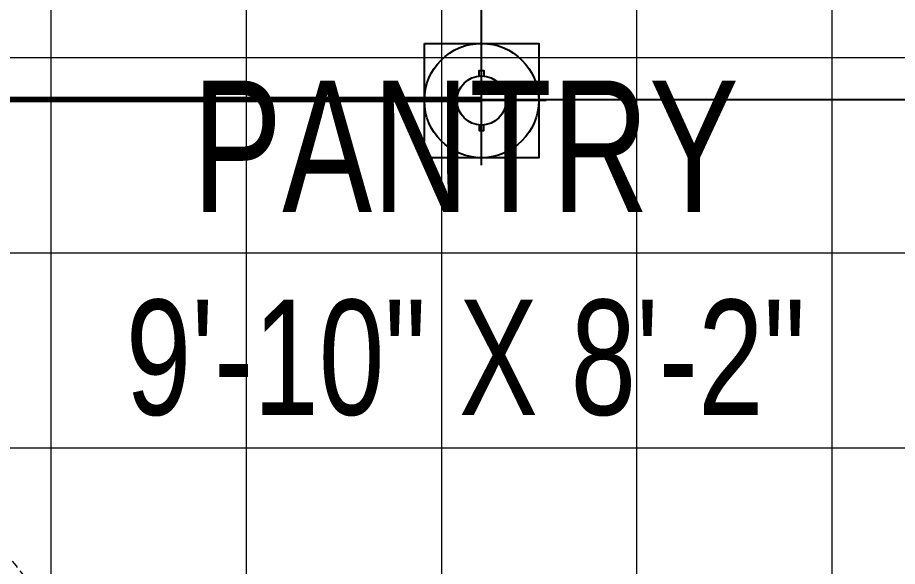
# Model space of a CAD drawing. Header units: inches. Extents: x 112 to 4169, y -2569 to 841.
# Drawn here: x 746.9 to 800.4, y 512.9 to 546.3 of the extents above; entities that cross this region are included whole.
import ezdxf

# ---------------------------------------------------------------- set-up
doc = ezdxf.new("R2010")
doc.units = ezdxf.units.IN
doc.header["$MEASUREMENT"] = 0
doc.linetypes.add('DASHED', pattern=[0.75, 0.5, -0.25])
doc.layers.get('Defpoints').update_dxf_attribs({"lineweight": 0})
doc.layers.add('Cables', color=7, linetype='Continuous')
doc.layers.add('Lights', color=7, linetype='Continuous')
for name, color, linetype, lineweight in [('DOOR', 115, 'Continuous', 15), ('FLOOR TILE', 40, 'Continuous', 15), ('HACTH', 8, 'Continuous', 9), ('Text', 252, 'Continuous', 15)]:
    doc.layers.add(name, color=color, linetype=linetype, lineweight=lineweight)
doc.styles.add('Swiss721', font='swisscl.ttf')

# ---------------------------------------------------------------- blocks, each defined once
blk = doc.blocks.new('A$C5AAA0143')
at = {"layer": 'Defpoints'}
for points in [[(-39.75, 5), (-40, 5), (-40, 4.75), (-39.75, 4.75)], [(0, 5), (-0.25, 5), (-0.25, 4.75), (0, 4.75)], [(-39.75, 0.25), (-40, 0.25), (-40, 0), (-39.75, 0)], [(0, 0.25), (-0.25, 0.25), (-0.25, 0), (0, 0)]]:
    blk.add_lwpolyline(points, close=True, dxfattribs=at)
at = {"layer": 'DOOR'}
for points in [[(-1.75, 10), (-2, 10), (-2, 11), (-2.5, 11), (-2.5, 5), (-1, 5), (-1, 11), (-1.5, 11), (-1.5, 10), (-1.75, 10), (-1.5, 10), (-1.5, 11), (-1, 11), (-1, 33.987), (-1.5, 33.987), (-1.5, 34.987), (-2, 34.987), (-2, 33.987), (-2.5, 33.987), (-2.5, 11), (-2.5, 39.987), (-1, 39.987), (-1, 33.987)], [(-39, 5), (-39, 3.5), (-37.5, 3.5), (-37.5, 0.25), (-37.75, 0.25), (-37.75, 0), (-39.75, 0), (-39.75, 0.25), (-40, 0.25), (-40, 4.75), (-39.75, 4.75), (-39.75, 5), (-39, 5)], [(-1, 5), (-1, 3.5), (-2.5, 3.5), (-2.5, 0.25), (-2.25, 0.25), (-2.25, 0), (-0.25, 0), (-0.25, 0.25), (0, 0.25), (0, 4.75), (-0.25, 4.75), (-0.25, 5), (-1, 5)]]:
    blk.add_lwpolyline(points, dxfattribs=at)
at = {"layer": 'DOOR', "linetype": 'DASHED', "lineweight": 0}
blk.add_arc((-0.494, 1.362), 38.677, 92.9729, 174.603, dxfattribs=at)
at = {"layer": 'HACTH', "lineweight": 0, "ltscale": 10}
for p, q in [((-1.5, 5), (-39, 5)), ((-2.25, 0), (-37.75, 0))]:
    blk.add_line(p, q, dxfattribs=at)

msp = doc.modelspace()

# ---------------------------------------------------------------- hatches: boundary and pattern name
at = {"layer": 'FLOOR TILE'}
h = msp.add_hatch(dxfattribs=at)
h.set_pattern_fill('ANSI37', color=256, scale=95, angle=45, style=0)
h.set_pattern_definition([(90, (-140504.191, -171144.917), (-11.875, 3e-15), []), (180, (-140504.191, -171144.917), (-3e-15, -11.875), [])])
edge = h.paths.add_edge_path()
edge.add_line((740.587, 559.727), (740.587, 552.443))
edge.add_ellipse((738.987, 552.443), major_axis=(1.6, 0), ratio=0.8, start_angle=270, end_angle=360, ccw=False)
edge.add_line((738.987, 551.163), (737.587, 551.163))
edge.add_line((737.587, 551.163), (737.587, 551.483))
edge.add_line((737.587, 551.483), (737.187, 551.483))
edge.add_line((737.187, 551.483), (737.187, 551.163))
edge.add_line((737.187, 551.163), (716.587, 551.163))
edge.add_line((716.587, 551.163), (716.587, 559.727))
edge.add_line((716.587, 559.727), (716.116, 559.727))
edge.add_line((716.116, 559.727), (716.116, 492.374))
edge.add_line((716.116, 492.374), (808.557, 492.374))
edge.add_line((808.557, 492.374), (808.557, 514.363))
edge.add_line((808.557, 514.363), (808.116, 514.363))
edge.add_line((808.116, 514.363), (808.116, 542.363))
edge.add_line((808.116, 542.363), (808.557, 542.363))
edge.add_line((808.557, 542.363), (808.557, 559.727))
edge.add_line((808.557, 559.727), (740.587, 559.727))
edge = h.paths.add_edge_path()
edge.add_line((808.557, 559.727), (808.557, 566.072))
edge.add_line((808.557, 566.072), (773.316, 566.072))
edge.add_line((773.316, 566.072), (773.316, 590.072))
edge.add_line((773.316, 590.072), (716.116, 590.072))
edge.add_line((716.116, 590.072), (716.116, 559.727))
edge.add_line((716.116, 559.727), (716.587, 559.727))
edge.add_line((716.587, 559.727), (716.587, 570.363))
edge.add_line((716.587, 570.363), (716.587, 583.563))
edge.add_line((716.587, 583.563), (737.187, 583.563))
edge.add_line((737.187, 583.563), (737.187, 583.343))
edge.add_line((737.187, 583.343), (737.587, 583.343))
edge.add_line((737.587, 583.343), (737.587, 583.563))
edge.add_line((737.587, 583.563), (738.987, 583.563))
edge.add_ellipse((738.987, 582.683), major_axis=(-1.6, 0), ratio=0.55, start_angle=180, end_angle=270, ccw=False)
edge.add_line((740.587, 582.683), (740.587, 575.863))
edge.add_line((740.587, 575.863), (741.587, 575.863))
edge.add_line((741.587, 575.863), (741.587, 574.763))
edge.add_line((741.587, 574.763), (741.587, 572.013))
edge.add_line((741.587, 572.013), (740.587, 572.013))
edge.add_line((740.587, 572.013), (740.587, 571.243))
edge.add_ellipse((738.987, 571.243), major_axis=(1.6, 0), ratio=0.55, start_angle=270.0003, end_angle=360, ccw=False)
edge.add_ellipse((738.987, 569.083), major_axis=(-1.6, 0), ratio=0.8, start_angle=180, end_angle=269.9997, ccw=False)
edge.add_line((740.587, 569.083), (740.587, 567.963))
edge.add_line((740.587, 567.963), (741.587, 567.963))
edge.add_line((741.587, 567.963), (741.587, 563.963))
edge.add_line((741.587, 563.963), (741.587, 562.363))
edge.add_line((741.587, 562.363), (740.587, 562.363))
edge.add_line((740.587, 562.363), (740.587, 559.727))
edge.add_line((740.587, 559.727), (808.557, 559.727))

# ---------------------------------------------------------------- linework, layer by layer
for points in [[(774.968, 542.708), (774.968, 543.047), (775.265, 543.047), (775.265, 542.708)], [(773.63, 541.356), (773.291, 541.353), (773.294, 541.056), (773.633, 541.059)], [(776.603, 541.356), (776.942, 541.353), (776.939, 541.056), (776.6, 541.059)], [(774.968, 539.738), (774.965, 539.399), (775.262, 539.399), (775.265, 539.738)]]:
    msp.add_lwpolyline(points)
msp.add_circle((775.116, 541.223), 1.493)
at = {"layer": 'Cables', "color": 3}
for p, q in [((775.116, 541.396), (775.116, 591.239)), ((775.116, 541.396), (719.726, 541.396)), ((719.734, 541.287), (836.421, 541.287)), ((719.736, 541.195), (775.113, 541.193))]:
    msp.add_line(p, q, dxfattribs=at)
at = {"layer": 'Lights', "color": 40}
for p, q in [((775.116, 541.223), (775.116, 545.163)), ((779.053, 541.222), (771.173, 541.224)), ((775.113, 537.283), (775.113, 541.157))]:
    msp.add_line(p, q, dxfattribs=at)
at = {"layer": 'Lights'}
msp.add_lwpolyline([(771.64, 544.699), (778.593, 544.699), (778.593, 537.747), (771.64, 537.747)], close=True, dxfattribs=at)
msp.add_circle((775.116, 541.223), 3.476, dxfattribs=at)

# ---------------------------------------------------------------- block references
at = {"layer": 'HACTH', "xscale": -1}
msp.add_blockref('A$C5AAA0143', (716.116, 487.374), dxfattribs=at)

# ---------------------------------------------------------------- texts
at = {"layer": 'Text', "insert": (774.148, 542.438), "char_height": 8, "width": 46.22512, "attachment_point": 2, "style": 'Swiss721'}
msp.add_mtext('PANTRY {\\H0.875x;9\'-10" X 8\'-2" }', dxfattribs=at)

doc.saveas('drawing.dxf')
